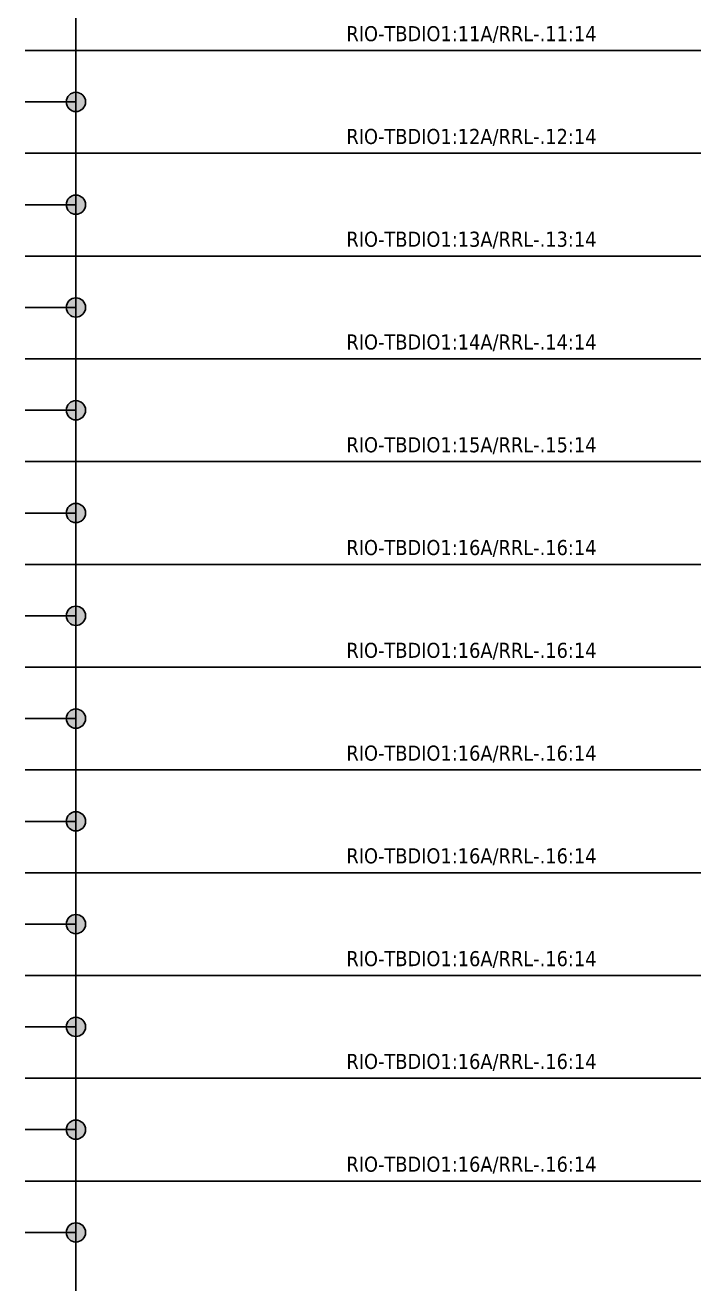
# Model space of a CAD drawing. Header units: millimetres. Extents: x 0 to 1792788, y -13 to 262234.
# Drawn here: x 184.1 to 236.1, y 101 to 199 of the extents above; entities that cross this region are included whole.
import ezdxf
from ezdxf.enums import TextEntityAlignment as Align

# ---------------------------------------------------------------- set-up
doc = ezdxf.new("R2010")
doc.units = ezdxf.units.MM
doc.layers.add('EPLAN311', color=7, linetype='Continuous', lineweight=25)
doc.layers.add('EPLAN405', color=7, linetype='Continuous', lineweight=25)
doc.styles.add('Tahoma', font='')
doc.styles.get('Tahoma').set_extended_font_data('Tahoma')

# ---------------------------------------------------------------- blocks, each defined once
blk = doc.blocks.new('EPLSYM_LibrarySPECIAL_Symbol308_Variant0_Placement0')
at = {"layer": 'EPLAN405', "color": 7, "style": 'Tahoma'}
for tag, p in [('17_31011', (1.5, 6.35)), ('17_31002', (1.5, 0.5))]:
    blk.add_attdef(tag, text='', height=1.174, dxfattribs=at).set_placement(p, align=Align.BOTTOM_LEFT)
for tag, p in [('17_31004', (1.5, 4.4)), ('17_31003', (1.5, 2.45))]:
    blk.add_attdef(tag, p, '', height=1.174, dxfattribs=at)

msp = doc.modelspace()

# ---------------------------------------------------------------- hatches: boundary and pattern name
at = {"layer": 'EPLAN311', "linetype": 'Continuous', "lineweight": 25, "ltscale": 4}
h = msp.add_hatch(color=7, dxfattribs=at)
edge = h.paths.add_edge_path(flags=0)
edge.add_arc((188, 193), 0.75, 0, 360)
h = msp.add_hatch(color=7, dxfattribs=at)
edge = h.paths.add_edge_path(flags=0)
edge.add_arc((188, 185), 0.75, 0, 360)
h = msp.add_hatch(color=7, dxfattribs=at)
edge = h.paths.add_edge_path(flags=0)
edge.add_arc((188, 177), 0.75, 0, 360)
h = msp.add_hatch(color=7, dxfattribs=at)
edge = h.paths.add_edge_path(flags=0)
edge.add_arc((188, 169), 0.75, 0, 360)
h = msp.add_hatch(color=7, dxfattribs=at)
edge = h.paths.add_edge_path(flags=0)
edge.add_arc((188, 161), 0.75, 0, 360)
h = msp.add_hatch(color=7, dxfattribs=at)
edge = h.paths.add_edge_path(flags=0)
edge.add_arc((188, 153), 0.75, 0, 360)
h = msp.add_hatch(color=7, dxfattribs=at)
edge = h.paths.add_edge_path(flags=0)
edge.add_arc((188, 145), 0.75, 0, 360)
h = msp.add_hatch(color=7, dxfattribs=at)
edge = h.paths.add_edge_path(flags=0)
edge.add_arc((188, 137), 0.75, 0, 360)
h = msp.add_hatch(color=7, dxfattribs=at)
edge = h.paths.add_edge_path(flags=0)
edge.add_arc((188, 129), 0.75, 0, 360)
h = msp.add_hatch(color=7, dxfattribs=at)
edge = h.paths.add_edge_path(flags=0)
edge.add_arc((188, 121), 0.75, 0, 360)
h = msp.add_hatch(color=7, dxfattribs=at)
edge = h.paths.add_edge_path(flags=0)
edge.add_arc((188, 113), 0.75, 0, 360)
h = msp.add_hatch(color=7, dxfattribs=at)
edge = h.paths.add_edge_path(flags=0)
edge.add_arc((188, 105), 0.75, 0, 360)

# ---------------------------------------------------------------- linework, layer by layer
at = {"layer": 'EPLAN311', "ltscale": 4}
for p, q in [((188, 201), (188, 193)), ((184.05, 193), (186, 193)), ((188, 193), (188, 185)), ((184.05, 185), (186, 185)), ((188, 185), (188, 177)), ((184.05, 177), (186, 177)), ((188, 177), (188, 169)), ((184.05, 169), (186, 169)), ((188, 169), (188, 161)), ((184.05, 161), (186, 161)), ((188, 161), (188, 153)), ((184.05, 153), (186, 153)), ((188, 153), (188, 145)), ((184.05, 145), (186, 145)), ((188, 145), (188, 137)), ((184.05, 137), (186, 137)), ((188, 137), (188, 129)), ((184.05, 129), (186, 129)), ((188, 129), (188, 121)), ((184.05, 121), (186, 121)), ((188, 121), (188, 113)), ((184.05, 113), (186, 113)), ((188, 113), (188, 105)), ((184.05, 105), (186, 105)), ((188, 105), (188, 20))]:
    msp.add_line(p, q, dxfattribs=at)
at = {"layer": 'EPLAN311', "color": 7, "ltscale": 4}
for p, q in [((184.05, 197), (244, 197)), ((184.05, 189), (244, 189)), ((184.05, 181), (244, 181)), ((184.05, 173), (244, 173)), ((184.05, 165), (244, 165)), ((184.05, 157), (244, 157)), ((244, 149), (184.05, 149)), ((244, 141), (184.05, 141)), ((244, 133), (184.05, 133)), ((244, 125), (184.05, 125)), ((244, 117), (184.05, 117)), ((244, 109), (184.05, 109))]:
    msp.add_line(p, q, dxfattribs=at)
at = {"layer": 'EPLAN311', "color": 7, "linetype": 'Continuous', "lineweight": 25, "ltscale": 4}
for p, q in [((188, 195), (188, 191)), ((186, 193), (188, 193)), ((188, 187), (188, 183)), ((186, 185), (188, 185)), ((188, 179), (188, 175)), ((186, 177), (188, 177)), ((188, 171), (188, 167)), ((186, 169), (188, 169)), ((188, 163), (188, 159)), ((186, 161), (188, 161)), ((188, 155), (188, 151)), ((186, 153), (188, 153)), ((188, 147), (188, 143)), ((186, 145), (188, 145)), ((188, 139), (188, 135)), ((186, 137), (188, 137)), ((188, 131), (188, 127)), ((186, 129), (188, 129)), ((188, 123), (188, 119)), ((186, 121), (188, 121)), ((188, 115), (188, 111)), ((186, 113), (188, 113)), ((188, 107), (188, 103)), ((186, 105), (188, 105))]:
    msp.add_line(p, q, dxfattribs=at)
for centre in [(188, 193), (188, 185), (188, 177), (188, 169), (188, 161), (188, 153), (188, 145), (188, 137), (188, 129), (188, 121), (188, 113), (188, 105)]:
    msp.add_circle(centre, 0.75, dxfattribs=at)

# ---------------------------------------------------------------- block references
ref = msp.add_blockref('EPLSYM_LibrarySPECIAL_Symbol308_Variant0_Placement0', (209, 197))
ref.add_attrib('17_31011', 'RIO-TBDIO1:11A/RRL-.11:14', dxfattribs={"layer": 'EPLAN405', "color": 7, "height": 1.1739, "style": 'Tahoma'}).set_placement((209.055, 197.374), align=Align.BOTTOM_LEFT)
ref = msp.add_blockref('EPLSYM_LibrarySPECIAL_Symbol308_Variant0_Placement0', (209, 189))
ref.add_attrib('17_31011', 'RIO-TBDIO1:12A/RRL-.12:14', dxfattribs={"layer": 'EPLAN405', "color": 7, "height": 1.1739, "style": 'Tahoma'}).set_placement((209.055, 189.374), align=Align.BOTTOM_LEFT)
ref = msp.add_blockref('EPLSYM_LibrarySPECIAL_Symbol308_Variant0_Placement0', (209, 181))
ref.add_attrib('17_31011', 'RIO-TBDIO1:13A/RRL-.13:14', dxfattribs={"layer": 'EPLAN405', "color": 7, "height": 1.1739, "style": 'Tahoma'}).set_placement((209.055, 181.374), align=Align.BOTTOM_LEFT)
ref = msp.add_blockref('EPLSYM_LibrarySPECIAL_Symbol308_Variant0_Placement0', (209, 173))
ref.add_attrib('17_31011', 'RIO-TBDIO1:14A/RRL-.14:14', dxfattribs={"layer": 'EPLAN405', "color": 7, "height": 1.1739, "style": 'Tahoma'}).set_placement((209.055, 173.374), align=Align.BOTTOM_LEFT)
ref = msp.add_blockref('EPLSYM_LibrarySPECIAL_Symbol308_Variant0_Placement0', (209, 165))
ref.add_attrib('17_31011', 'RIO-TBDIO1:15A/RRL-.15:14', dxfattribs={"layer": 'EPLAN405', "color": 7, "height": 1.1739, "style": 'Tahoma'}).set_placement((209.055, 165.374), align=Align.BOTTOM_LEFT)
ref = msp.add_blockref('EPLSYM_LibrarySPECIAL_Symbol308_Variant0_Placement0', (209, 157))
ref.add_attrib('17_31011', 'RIO-TBDIO1:16A/RRL-.16:14', dxfattribs={"layer": 'EPLAN405', "color": 7, "height": 1.1739, "style": 'Tahoma'}).set_placement((209.055, 157.374), align=Align.BOTTOM_LEFT)
ref = msp.add_blockref('EPLSYM_LibrarySPECIAL_Symbol308_Variant0_Placement0', (209, 149))
ref.add_attrib('17_31011', 'RIO-TBDIO1:16A/RRL-.16:14', dxfattribs={"layer": 'EPLAN405', "color": 7, "height": 1.1739, "style": 'Tahoma'}).set_placement((209.055, 149.374), align=Align.BOTTOM_LEFT)
ref = msp.add_blockref('EPLSYM_LibrarySPECIAL_Symbol308_Variant0_Placement0', (209, 141))
ref.add_attrib('17_31011', 'RIO-TBDIO1:16A/RRL-.16:14', dxfattribs={"layer": 'EPLAN405', "color": 7, "height": 1.1739, "style": 'Tahoma'}).set_placement((209.055, 141.374), align=Align.BOTTOM_LEFT)
ref = msp.add_blockref('EPLSYM_LibrarySPECIAL_Symbol308_Variant0_Placement0', (209, 133))
ref.add_attrib('17_31011', 'RIO-TBDIO1:16A/RRL-.16:14', dxfattribs={"layer": 'EPLAN405', "color": 7, "height": 1.1739, "style": 'Tahoma'}).set_placement((209.055, 133.374), align=Align.BOTTOM_LEFT)
ref = msp.add_blockref('EPLSYM_LibrarySPECIAL_Symbol308_Variant0_Placement0', (209, 125))
ref.add_attrib('17_31011', 'RIO-TBDIO1:16A/RRL-.16:14', dxfattribs={"layer": 'EPLAN405', "color": 7, "height": 1.1739, "style": 'Tahoma'}).set_placement((209.055, 125.374), align=Align.BOTTOM_LEFT)
ref = msp.add_blockref('EPLSYM_LibrarySPECIAL_Symbol308_Variant0_Placement0', (209, 117))
ref.add_attrib('17_31011', 'RIO-TBDIO1:16A/RRL-.16:14', dxfattribs={"layer": 'EPLAN405', "color": 7, "height": 1.1739, "style": 'Tahoma'}).set_placement((209.055, 117.374), align=Align.BOTTOM_LEFT)
ref = msp.add_blockref('EPLSYM_LibrarySPECIAL_Symbol308_Variant0_Placement0', (209, 109))
ref.add_attrib('17_31011', 'RIO-TBDIO1:16A/RRL-.16:14', dxfattribs={"layer": 'EPLAN405', "color": 7, "height": 1.1739, "style": 'Tahoma'}).set_placement((209.055, 109.374), align=Align.BOTTOM_LEFT)

doc.saveas('drawing.dxf')
